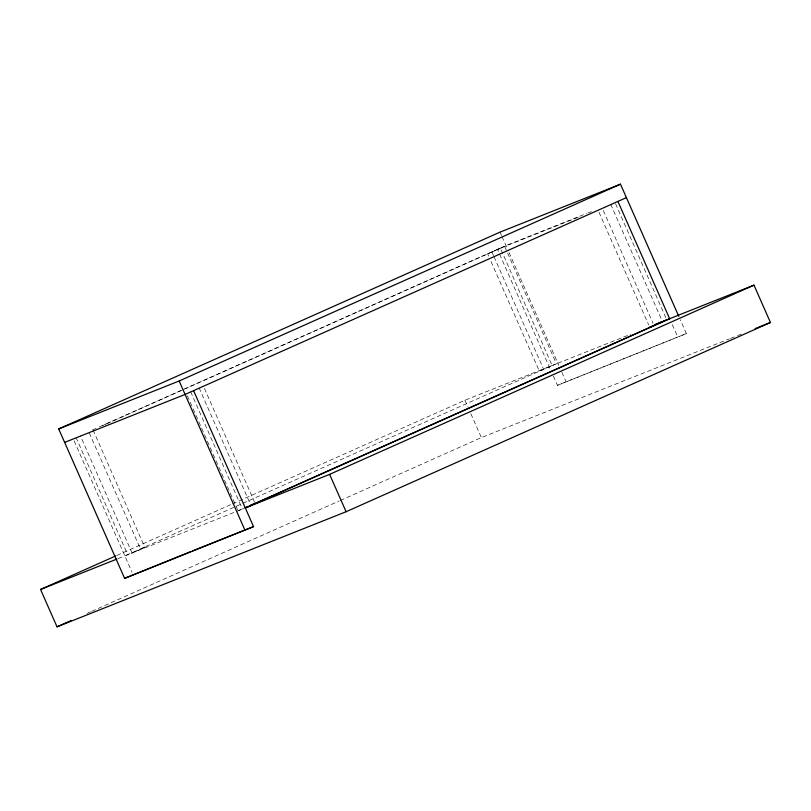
<?xml version="1.0" encoding="UTF-8"?>
<svg xmlns="http://www.w3.org/2000/svg" width="811" height="811" viewBox="0 0 811 811"><rect width="100%" height="100%" fill="white"/><g stroke="black" fill="none" stroke-linecap="round" stroke-linejoin="round"><path stroke-width="0.61" stroke-dasharray="4.05 3.04" d="M92.373 430.023L98.151 427.448M99.297 426.931L505.973 245.581L586.657 213.455M102.612 425.593L106.079 424.052M107.245 423.535L183.55 389.503M184.715 388.986L500.377 248.217L552.109 365.508L124.864 555.9M488.658 256.195L487.644 253.894L504.716 246.493L556.447 363.784L539.376 371.185L490.685 260.787M116.865 555.434L231.338 504.381M232.493 503.864L464.906 400.228L630.593 334.264M93.083 430.053L144.814 547.344L132.092 553.021L80.36 435.73M238.079 510.818L243.381 508.456M553.386 376.122L557.451 385.337L686.39 333.595L680.287 319.767M557.451 385.337L686.39 333.595M87.091 613.41L90.558 611.869M91.714 611.352L339.16 501.005M340.316 500.488L481.379 437.585L729.322 338.866M587.833 212.989L591.341 211.6M578.172 217.247L497.488 249.362L550.851 370.353M144.814 547.344L140.485 549.067L88.754 431.776M118.102 558.586L243.837 508.527M730.498 338.4L736.368 336.058M737.544 335.592L743.423 333.25M672.309 324.704L677.905 337.386M615.549 203.713L666.267 318.703M610.703 204.291L661.928 320.436M603.323 210.546L653.027 323.234M598.984 212.269L648.688 324.958M500.042 232.128L501.522 235.494M502.019 236.619L506.987 247.882M509.024 252.495L558.83 365.416M561.881 372.33L565.946 381.555M491.983 252.17L493.504 255.617M494.011 256.763L543.715 369.461M464.906 400.228L467.896 407.021M470.897 413.813L481.379 437.585M204.433 388.428L254.644 502.273M199.08 387.851L250.305 503.996M190.686 391.804L242.418 509.095M187.361 395.829L237.572 509.673M76.021 437.453L127.753 554.744M74.146 440.9L132.081 572.272"/><path stroke-width="1.22" d="M193.576 390.649L253.549 526.623L124.61 578.365L58.706 428.938L500.042 232.128L620.486 184.178L678.766 316.31M58.706 428.938L179.16 380.988L620.486 184.178M626.416 197.631L185.09 394.44L64.647 442.39M655.268 324.441L753.977 285.137L770.45 322.494L346.094 511.731L57.023 626.822L40.55 589.465L115.709 555.951M662.435 321.582L649.702 327.259L654.041 325.535M245.885 507.554L248.196 506.52M249.839 505.78L666.774 319.858M245.307 507.95L669.663 318.703M245.013 508.061L329.621 474.374L753.977 285.137M124.61 578.365L190.403 551.764M57.023 626.822L70.902 620.628M250.812 505.141L255.151 503.418M40.55 589.465L116.926 559.053M192.734 550.831L253.549 526.623M755.173 328.577L770.45 322.494M617.931 201.412L669.764 318.946M329.621 474.374L346.094 511.731M179.16 380.988L245.054 530.404"/></g></svg>
